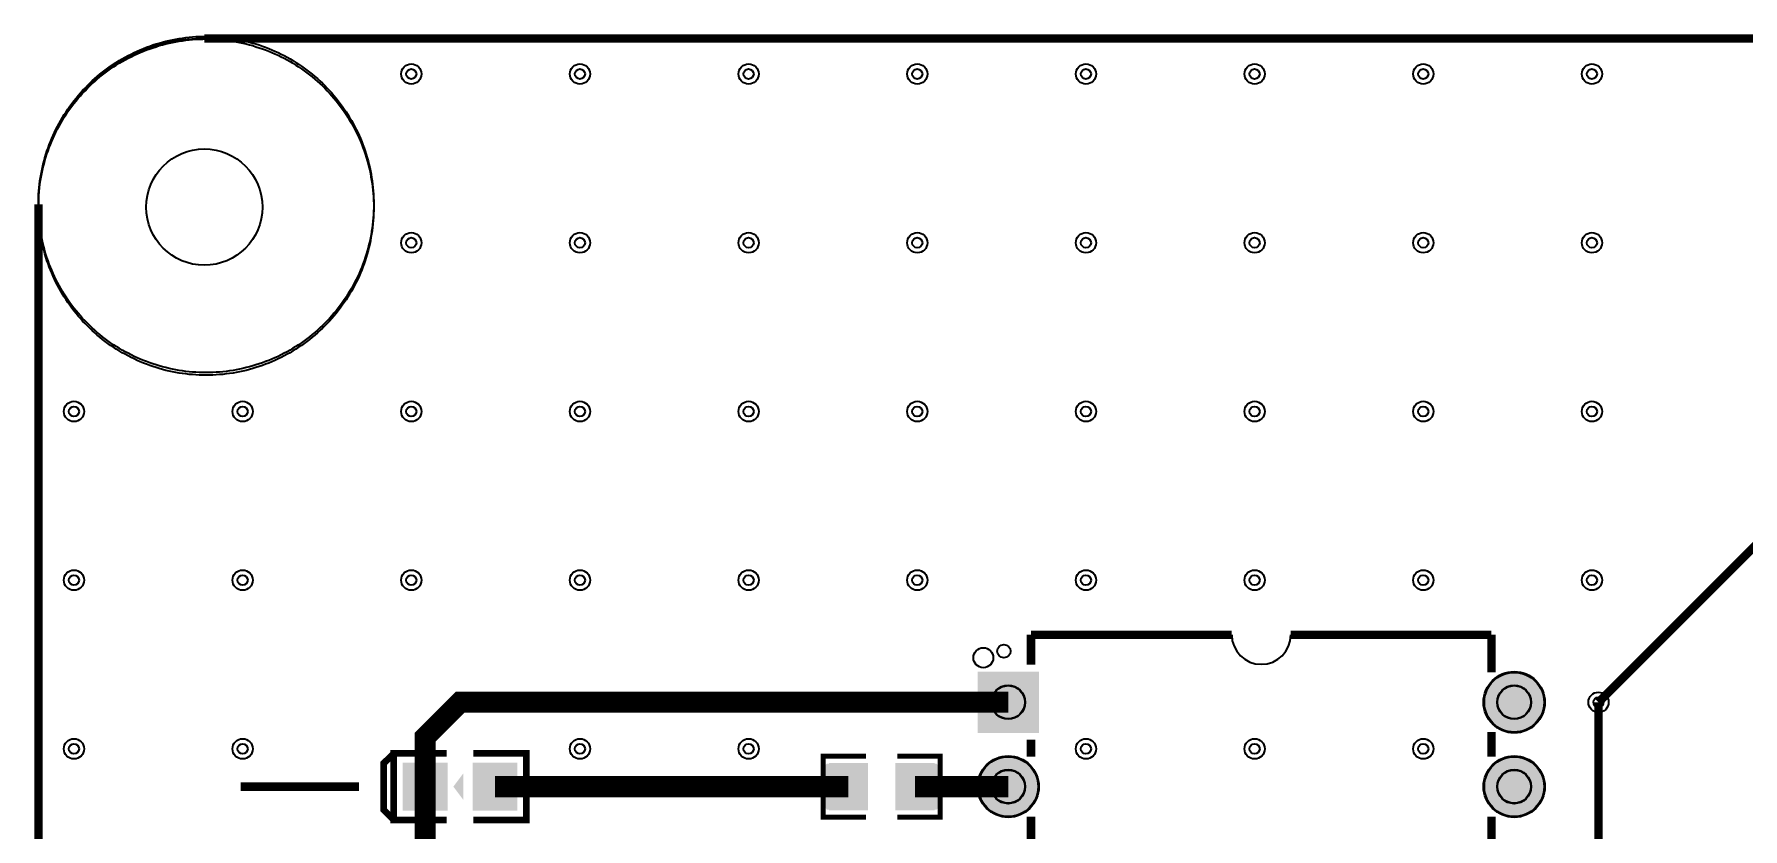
# Model space of a CAD drawing. Extents: x -5 to 5910, y -6 to 3942.
# Drawn here: x -5 to 2021, y 3000 to 3942 of the extents above; entities that cross this region are included whole.
import ezdxf

# ---------------------------------------------------------------- set-up
doc = ezdxf.new("R2010")
doc.units = 9
for name, color, linetype, true_color in [('BoardOutLine', 7, 'Continuous', 0xff00ff), ('BottomLayer', 7, 'Continuous', 0x0000ff), ('BottomSolderMaskLayer', 7, 'Continuous', 0xaa00ff), ('Document', 7, 'Continuous', 0xffffff), ('Hole', 7, 'Continuous', 0x222222), ('Multi-Layer', 7, 'Continuous', 0xc0c0c0), ('TopLayer', 7, 'Continuous', 0xff0000), ('TopPasteMaskLayer', 7, 'Continuous', 0x808080), ('TopSilkLayer', 7, 'Continuous', 0xffcc00), ('TopSolderMaskLayer', 7, 'Continuous', 0x800080)]:
    doc.layers.add(name, color=color, linetype=linetype, true_color=true_color)

msp = doc.modelspace()

# ---------------------------------------------------------------- hatches: boundary and pattern name
at = {"layer": 'BottomSolderMaskLayer'}
for points in [[(1186.4, 3186.4), (1186.4, 3113.6), (1113.6, 3113.6), (1113.6, 3186.4)], [(1713.6, 3150, 1), (1786.4, 3150, 1)], [(1113.6, 3050, 1), (1186.4, 3050, 1)], [(1713.6, 3050, 1), (1786.4, 3050, 1)]]:
    msp.add_hatch(color=256, dxfattribs=at).paths.add_polyline_path(points)
at = {"layer": 'Multi-Layer'}
for points in [[(1185.4, 3185.4), (1185.4, 3114.6), (1114.6, 3114.6), (1114.6, 3185.4)], [(1714.6, 3150, 1), (1785.4, 3150, 1)], [(1114.6, 3050, 1), (1185.4, 3050, 1)], [(1714.6, 3050, 1), (1785.4, 3050, 1)]]:
    msp.add_hatch(color=256, dxfattribs=at).paths.add_polyline_path(points)
at = {"layer": 'TopLayer'}
for points in [[(484.2, 3022.4), (433, 3022.4), (433, 3077.6), (484.2, 3077.6)], [(567, 3022.4), (515.8, 3022.4), (515.8, 3077.6), (567, 3077.6)], [(982.9, 3077.1), (982.9, 3022.9), (938.3, 3022.9), (938.3, 3077.1)], [(1017.1, 3077.1), (1017.1, 3022.9), (1061.7, 3022.9), (1061.7, 3077.1)]]:
    msp.add_hatch(color=256, dxfattribs=at).paths.add_polyline_path(points)
at = {"layer": 'TopPasteMaskLayer'}
for points in [[(484.2, 3022.4), (433, 3022.4), (433, 3077.6), (484.2, 3077.6)], [(567, 3022.4), (515.8, 3022.4), (515.8, 3077.6), (567, 3077.6)], [(982.3, 3075.2), (982.3, 3058.7), (964.8, 3058.7), (964.8, 3040.9), (982.1, 3040.9), (982.3, 3024.8), (980.3, 3022.8), (935, 3022.8), (933.1, 3024.8), (933.1, 3075.2), (935, 3077.2), (980.3, 3077.2)], [(1066.9, 3075.2), (1066.9, 3024.8), (1065, 3022.8), (1019.7, 3022.8), (1017.7, 3024.8), (1017.5, 3040.9), (1035.2, 3040.9), (1035.2, 3058.7), (1017.9, 3058.7), (1017.7, 3075.2), (1019.7, 3077.2), (1065, 3077.2)]]:
    msp.add_hatch(color=256, dxfattribs=at).paths.add_polyline_path(points)
at = {"layer": 'TopSilkLayer'}
msp.add_hatch(color=256, dxfattribs=at).paths.add_polyline_path([(503.9, 3034.3), (503.9, 3065.8), (492.1, 3050)])
at = {"layer": 'TopSolderMaskLayer'}
for points in [[(1186.4, 3186.4), (1186.4, 3113.6), (1113.6, 3113.6), (1113.6, 3186.4)], [(1713.6, 3150, 1), (1786.4, 3150, 1)], [(1113.6, 3050, 1), (1186.4, 3050, 1)], [(1713.6, 3050, 1), (1786.4, 3050, 1)], [(485.2, 3021.5), (432.1, 3021.5), (432.1, 3078.5), (485.2, 3078.5)], [(567.9, 3021.5), (514.8, 3021.5), (514.8, 3078.5), (567.9, 3078.5)], [(983.9, 3078.1), (983.9, 3021.9), (937.3, 3021.9), (937.3, 3078.1)], [(1016.1, 3078.1), (1016.1, 3021.9), (1062.7, 3021.9), (1062.7, 3078.1)]]:
    msp.add_hatch(color=256, dxfattribs=at).paths.add_polyline_path(points)

# ---------------------------------------------------------------- linework, layer by layer
at = {"layer": 'BoardOutLine', "const_width": 10}
for points in [[(196.8, 3937), (5708.6, 3937)], [(0, 196.8), (0, 3740.1)]]:
    msp.add_lwpolyline(points, dxfattribs=at)
at = {"layer": 'BoardOutLine'}
msp.add_arc((196.8, 3740.1), 196.8, 90, 180, dxfattribs=at)
at = {"layer": 'BottomLayer'}
msp.add_lwpolyline([(0, 3737), (0, 3741), (0.1, 3745), (0.3, 3749), (0.6, 3753), (1, 3757), (1.4, 3761), (1.9, 3765), (2.5, 3768.9), (3.2, 3772.9), (3.9, 3776.8), (4.8, 3780.8), (5.7, 3784.7), (6.7, 3788.5), (7.7, 3792.4), (8.9, 3796.3), (10.1, 3800.1), (11.4, 3803.9), (12.8, 3807.6), (14.2, 3811.4), (15.8, 3815.1), (17.4, 3818.7), (19.1, 3822.4), (20.8, 3826), (22.6, 3829.6), (24.5, 3833.1), (26.5, 3836.6), (28.5, 3840.1), (30.6, 3843.5), (32.8, 3846.8), (35, 3850.2), (37.3, 3853.4), (39.7, 3856.7), (42.1, 3859.9), (44.7, 3863), (47.2, 3866.1), (49.8, 3869.1), (52.5, 3872.1), (55.3, 3875), (58.1, 3877.9), (60.9, 3880.7), (63.8, 3883.4), (66.8, 3886.1), (69.8, 3888.8), (72.9, 3891.3), (76.1, 3893.8), (79.2, 3896.3), (82.5, 3898.7), (85.7, 3901), (89.1, 3903.2), (92.4, 3905.4), (95.8, 3907.5), (99.3, 3909.6), (102.8, 3911.5), (106.3, 3913.4), (109.9, 3915.3), (113.5, 3917), (117.1, 3918.7), (120.8, 3920.3), (124.5, 3921.8), (128.2, 3923.3), (132, 3924.7), (135.8, 3926), (139.6, 3927.2), (143.4, 3928.4), (147.3, 3929.5), (151.2, 3930.5), (155.1, 3931.4), (159, 3932.2), (162.9, 3933), (166.9, 3933.7), (170.8, 3934.3), (174.8, 3934.8), (178.8, 3935.3), (182.8, 3935.6), (186.8, 3935.9), (190.8, 3936.1), (194.8, 3936.2), (198.8, 3936.3), (202.8, 3936.2), (206.8, 3936.1), (210.8, 3935.9), (214.8, 3935.6), (218.8, 3935.3), (222.8, 3934.8), (226.8, 3934.3), (230.8, 3933.7), (234.7, 3933), (238.6, 3932.2), (242.6, 3931.4), (246.5, 3930.5), (250.3, 3929.5), (254.2, 3928.4), (258, 3927.2), (261.9, 3926), (265.7, 3924.7), (269.4, 3923.3), (273.1, 3921.8), (276.9, 3920.3), (280.5, 3918.7), (284.2, 3917), (287.8, 3915.3), (291.3, 3913.4), (294.9, 3911.5), (298.4, 3909.6), (301.8, 3907.5), (305.2, 3905.4), (308.6, 3903.2), (311.9, 3901), (315.2, 3898.7), (318.4, 3896.3), (321.6, 3893.8), (324.7, 3891.3), (327.8, 3888.8), (330.8, 3886.1), (333.8, 3883.4), (336.7, 3880.7), (339.6, 3877.9), (342.4, 3875), (345.1, 3872.1), (347.8, 3869.1), (350.4, 3866.1), (353, 3863), (355.5, 3859.9), (357.9, 3856.7), (360.3, 3853.4), (362.6, 3850.2), (364.8, 3846.8), (367, 3843.5), (369.1, 3840.1), (371.1, 3836.6), (373.1, 3833.1), (375, 3829.6), (376.8, 3826), (378.6, 3822.4), (380.3, 3818.7), (381.9, 3815.1), (383.4, 3811.4), (384.8, 3807.6), (386.2, 3803.9), (387.5, 3800.1), (388.7, 3796.3), (389.9, 3792.4), (391, 3788.5), (391.9, 3784.7), (392.9, 3780.8), (393.7, 3776.8), (394.4, 3772.9), (395.1, 3768.9), (395.7, 3765), (396.2, 3761), (396.7, 3757), (397, 3753), (397.3, 3749), (397.5, 3745), (397.6, 3741), (397.6, 3737), (397.6, 3733), (397.5, 3729), (397.3, 3725), (397, 3721), (396.7, 3717), (396.2, 3713), (395.7, 3709), (395.1, 3705.1), (394.4, 3701.1), (393.7, 3697.2), (392.9, 3693.2), (391.9, 3689.3), (391, 3685.5), (389.9, 3681.6), (388.7, 3677.7), (387.5, 3673.9), (386.2, 3670.1), (384.8, 3666.4), (383.4, 3662.6), (381.9, 3658.9), (380.3, 3655.3), (378.6, 3651.6), (376.8, 3648), (375, 3644.4), (373.1, 3640.9), (371.1, 3637.4), (369.1, 3633.9), (367, 3630.5), (364.8, 3627.2), (362.6, 3623.8), (360.3, 3620.6), (357.9, 3617.3), (355.5, 3614.1), (353, 3611), (350.4, 3607.9), (347.8, 3604.9), (345.1, 3601.9), (342.4, 3599), (339.6, 3596.1), (336.7, 3593.3), (333.8, 3590.6), (330.8, 3587.9), (327.8, 3585.2), (324.7, 3582.7), (321.6, 3580.2), (318.4, 3577.7), (315.2, 3575.3), (311.9, 3573), (308.6, 3570.8), (305.2, 3568.6), (301.8, 3566.5), (298.4, 3564.4), (294.9, 3562.5), (291.3, 3560.6), (287.8, 3558.7), (284.2, 3557), (280.5, 3555.3), (276.9, 3553.7), (273.1, 3552.2), (269.4, 3550.7), (265.7, 3549.3), (261.9, 3548), (258, 3546.8), (254.2, 3545.6), (250.3, 3544.5), (246.5, 3543.5), (242.6, 3542.6), (238.6, 3541.8), (234.7, 3541), (230.8, 3540.3), (226.8, 3539.7), (222.8, 3539.2), (218.8, 3538.7), (214.8, 3538.4), (210.8, 3538.1), (206.8, 3537.9), (202.8, 3537.8), (198.8, 3537.7), (194.8, 3537.8), (190.8, 3537.9), (186.8, 3538.1), (182.8, 3538.4), (178.8, 3538.7), (174.8, 3539.2), (170.8, 3539.7), (166.9, 3540.3), (162.9, 3541), (159, 3541.8), (155.1, 3542.6), (151.2, 3543.5), (147.3, 3544.5), (143.4, 3545.6), (139.6, 3546.8), (135.8, 3548), (132, 3549.3), (128.2, 3550.7), (124.5, 3552.2), (120.8, 3553.7), (117.1, 3555.3), (113.5, 3557), (109.9, 3558.7), (106.3, 3560.6), (102.8, 3562.5), (99.3, 3564.4), (95.8, 3566.5), (92.4, 3568.6), (89.1, 3570.8), (85.7, 3573), (82.5, 3575.3), (79.2, 3577.7), (76.1, 3580.2), (72.9, 3582.7), (69.8, 3585.2), (66.8, 3587.9), (63.8, 3590.6), (60.9, 3593.3), (58.1, 3596.1), (55.3, 3599), (52.5, 3601.9), (49.8, 3604.9), (47.2, 3607.9), (44.7, 3611), (42.1, 3614.1), (39.7, 3617.3), (37.3, 3620.6), (35, 3623.8), (32.8, 3627.2), (30.6, 3630.5), (28.5, 3633.9), (26.5, 3637.4), (24.5, 3640.9), (22.6, 3644.4), (20.8, 3648), (19.1, 3651.6), (17.4, 3655.3), (15.8, 3658.9), (14.2, 3662.6), (12.8, 3666.4), (11.4, 3670.1), (10.1, 3673.9), (8.9, 3677.7), (7.7, 3681.6), (6.7, 3685.5), (5.7, 3689.3), (4.8, 3693.2), (3.9, 3697.2), (3.2, 3701.1), (2.5, 3705.1), (1.9, 3709), (1.4, 3713), (1, 3717), (0.6, 3721), (0.3, 3725), (0.1, 3729), (0, 3733), (0, 3737)], close=True, dxfattribs=at)
at = {"layer": 'BottomLayer', "const_width": 10}
msp.add_lwpolyline([(1850, 3150), (1850, 2600), (1800, 2550), (1750, 2550)], dxfattribs=at)
at = {"layer": 'BottomSolderMaskLayer'}
for centre, radius in [((1750, 3150), 36.4), ((1150, 3150), 20.2), ((1750, 3150), 20.2), ((1150, 3050), 36.4), ((1750, 3050), 36.4), ((1150, 3050), 20.2), ((1750, 3050), 20.2)]:
    msp.add_circle(centre, radius, dxfattribs=at)
at = {"layer": 'Document'}
msp.add_circle((1120.5, 3202.8), 11.8, dxfattribs=at)
at = {"layer": 'Hole'}
for centre in [(442.2, 3894.8), (642.2, 3894.8), (842.2, 3894.8), (1042.2, 3894.8), (1242.2, 3894.8), (1442.2, 3894.8), (1642.2, 3894.8), (1842.2, 3894.8), (442.2, 3694.8), (642.2, 3694.8), (842.2, 3694.8), (1042.2, 3694.8), (1242.2, 3694.8), (1442.2, 3694.8), (1642.2, 3694.8), (1842.2, 3694.8), (42.2, 3494.8), (242.2, 3494.8), (442.2, 3494.8), (642.2, 3494.8), (842.2, 3494.8), (1042.2, 3494.8), (1242.2, 3494.8), (1442.2, 3494.8), (1642.2, 3494.8), (1842.2, 3494.8), (42.2, 3294.8), (242.2, 3294.8), (442.2, 3294.8), (642.2, 3294.8), (842.2, 3294.8), (1042.2, 3294.8), (1242.2, 3294.8), (1442.2, 3294.8), (1642.2, 3294.8), (1842.2, 3294.8), (1850, 3150), (42.2, 3094.8), (242.2, 3094.8), (642.2, 3094.8), (842.2, 3094.8), (1242.2, 3094.8), (1442.2, 3094.8), (1642.2, 3094.8)]:
    msp.add_circle(centre, 6, dxfattribs=at)
at = {"layer": 'Multi-Layer'}
for centre, radius in [((442.2, 3894.8), 12), ((642.2, 3894.8), 12), ((842.2, 3894.8), 12), ((1042.2, 3894.8), 12), ((1242.2, 3894.8), 12), ((1442.2, 3894.8), 12), ((1642.2, 3894.8), 12), ((1842.2, 3894.8), 12), ((196.8, 3737), 68.9), ((442.2, 3694.8), 12), ((642.2, 3694.8), 12), ((842.2, 3694.8), 12), ((1042.2, 3694.8), 12), ((1242.2, 3694.8), 12), ((1442.2, 3694.8), 12), ((1642.2, 3694.8), 12), ((1842.2, 3694.8), 12), ((42.2, 3494.8), 12), ((242.2, 3494.8), 12), ((442.2, 3494.8), 12), ((642.2, 3494.8), 12), ((842.2, 3494.8), 12), ((1042.2, 3494.8), 12), ((1242.2, 3494.8), 12), ((1442.2, 3494.8), 12), ((1642.2, 3494.8), 12), ((1842.2, 3494.8), 12), ((42.2, 3294.8), 12), ((242.2, 3294.8), 12), ((442.2, 3294.8), 12), ((642.2, 3294.8), 12), ((842.2, 3294.8), 12), ((1042.2, 3294.8), 12), ((1242.2, 3294.8), 12), ((1442.2, 3294.8), 12), ((1642.2, 3294.8), 12), ((1842.2, 3294.8), 12), ((1750, 3150), 35.4), ((1150, 3150), 19.7), ((1750, 3150), 19.7), ((1850, 3150), 12), ((42.2, 3094.8), 12), ((242.2, 3094.8), 12), ((642.2, 3094.8), 12), ((842.2, 3094.8), 12), ((1242.2, 3094.8), 12), ((1442.2, 3094.8), 12), ((1642.2, 3094.8), 12), ((1150, 3050), 35.4), ((1750, 3050), 35.4), ((1150, 3050), 19.7), ((1750, 3050), 19.7)]:
    msp.add_circle(centre, radius, dxfattribs=at)
at = {"layer": 'TopLayer'}
msp.add_lwpolyline([(0, 3740.1), (0, 3744.2), (0.1, 3748.2), (0.3, 3752.2), (0.6, 3756.2), (1, 3760.2), (1.4, 3764.2), (1.9, 3768.1), (2.5, 3772.1), (3.2, 3776), (3.9, 3780), (4.8, 3783.9), (5.7, 3787.8), (6.7, 3791.7), (7.7, 3795.6), (8.9, 3799.4), (10.1, 3803.2), (11.4, 3807), (12.8, 3810.8), (14.3, 3814.5), (15.8, 3818.2), (17.4, 3821.9), (19.1, 3825.5), (20.8, 3829.1), (22.6, 3832.7), (24.5, 3836.3), (26.5, 3839.7), (28.5, 3843.2), (30.6, 3846.6), (32.8, 3850), (35, 3853.3), (37.3, 3856.6), (39.7, 3859.8), (42.2, 3863), (44.7, 3866.1), (47.2, 3869.2), (49.8, 3872.3), (52.5, 3875.2), (55.3, 3878.2), (58.1, 3881), (60.9, 3883.8), (63.9, 3886.6), (66.8, 3889.3), (69.8, 3891.9), (72.9, 3894.5), (76.1, 3897), (79.2, 3899.4), (82.5, 3901.8), (85.7, 3904.1), (89.1, 3906.4), (92.4, 3908.6), (95.8, 3910.7), (99.3, 3912.7), (102.8, 3914.7), (106.3, 3916.6), (109.9, 3918.4), (113.5, 3920.2), (117.1, 3921.8), (120.8, 3923.5), (124.5, 3925), (128.2, 3926.5), (132, 3927.8), (135.8, 3929.2), (139.6, 3930.4), (143.4, 3931.5), (147.3, 3932.6), (151.2, 3933.6), (155.1, 3934.5), (159, 3935.4), (162.9, 3936.1), (166.9, 3936.8), (170.8, 3937.4), (174.8, 3938), (178.8, 3938.4), (182.8, 3938.8), (186.8, 3939.1), (190.8, 3939.3), (194.8, 3939.4), (198.8, 3939.4), (202.8, 3939.4), (206.8, 3939.3), (210.8, 3939.1), (214.8, 3938.8), (218.8, 3938.4), (222.8, 3938), (226.8, 3937.4), (230.8, 3936.8), (234.7, 3936.1), (238.6, 3935.4), (242.6, 3934.5), (246.5, 3933.6), (250.3, 3932.6), (254.2, 3931.5), (258, 3930.4), (261.9, 3929.2), (265.7, 3927.8), (269.4, 3926.5), (273.2, 3925), (276.9, 3923.5), (280.5, 3921.8), (284.2, 3920.2), (287.8, 3918.4), (291.3, 3916.6), (294.9, 3914.7), (298.4, 3912.7), (301.8, 3910.7), (305.2, 3908.6), (308.6, 3906.4), (311.9, 3904.1), (315.2, 3901.8), (318.4, 3899.4), (321.6, 3897), (324.7, 3894.5), (327.8, 3891.9), (330.8, 3889.3), (333.8, 3886.6), (336.7, 3883.8), (339.6, 3881), (342.4, 3878.2), (345.1, 3875.2), (347.8, 3872.3), (350.4, 3869.2), (353, 3866.1), (355.5, 3863), (357.9, 3859.8), (360.3, 3856.6), (362.6, 3853.3), (364.8, 3850), (367, 3846.6), (369.1, 3843.2), (371.1, 3839.7), (373.1, 3836.3), (375, 3832.7), (376.8, 3829.1), (378.6, 3825.5), (380.3, 3821.9), (381.9, 3818.2), (383.4, 3814.5), (384.8, 3810.8), (386.2, 3807), (387.5, 3803.2), (388.7, 3799.4), (389.9, 3795.6), (391, 3791.7), (392, 3787.8), (392.9, 3783.9), (393.7, 3780), (394.5, 3776), (395.1, 3772.1), (395.7, 3768.1), (396.2, 3764.2), (396.7, 3760.2), (397, 3756.2), (397.3, 3752.2), (397.5, 3748.2), (397.6, 3744.2), (397.6, 3740.1), (397.6, 3736.1), (397.5, 3732.1), (397.3, 3728.1), (397, 3724.1), (396.7, 3720.1), (396.2, 3716.1), (395.7, 3712.2), (395.1, 3708.2), (394.5, 3704.3), (393.7, 3700.3), (392.9, 3696.4), (392, 3692.5), (391, 3688.6), (389.9, 3684.7), (388.7, 3680.9), (387.5, 3677.1), (386.2, 3673.3), (384.8, 3669.5), (383.4, 3665.8), (381.9, 3662.1), (380.3, 3658.4), (378.6, 3654.8), (376.8, 3651.2), (375, 3647.6), (373.1, 3644), (371.1, 3640.6), (369.1, 3637.1), (367, 3633.7), (364.8, 3630.3), (362.6, 3627), (360.3, 3623.7), (357.9, 3620.5), (355.5, 3617.3), (353, 3614.2), (350.4, 3611.1), (347.8, 3608), (345.1, 3605.1), (342.4, 3602.1), (339.6, 3599.3), (336.7, 3596.5), (333.8, 3593.7), (330.8, 3591), (327.8, 3588.4), (324.7, 3585.8), (321.6, 3583.3), (318.4, 3580.9), (315.2, 3578.5), (311.9, 3576.2), (308.6, 3573.9), (305.2, 3571.7), (301.8, 3569.6), (298.4, 3567.6), (294.9, 3565.6), (291.3, 3563.7), (287.8, 3561.9), (284.2, 3560.1), (280.5, 3558.5), (276.9, 3556.8), (273.2, 3555.3), (269.4, 3553.8), (265.7, 3552.5), (261.9, 3551.1), (258, 3549.9), (254.2, 3548.8), (250.3, 3547.7), (246.5, 3546.7), (242.6, 3545.8), (238.6, 3544.9), (234.7, 3544.2), (230.8, 3543.5), (226.8, 3542.9), (222.8, 3542.3), (218.8, 3541.9), (214.8, 3541.5), (210.8, 3541.2), (206.8, 3541), (202.8, 3540.9), (198.8, 3540.9), (194.8, 3540.9), (190.8, 3541), (186.8, 3541.2), (182.8, 3541.5), (178.8, 3541.9), (174.8, 3542.3), (170.8, 3542.9), (166.9, 3543.5), (162.9, 3544.2), (159, 3544.9), (155.1, 3545.8), (151.2, 3546.7), (147.3, 3547.7), (143.4, 3548.8), (139.6, 3549.9), (135.8, 3551.1), (132, 3552.5), (128.2, 3553.8), (124.5, 3555.3), (120.8, 3556.8), (117.1, 3558.5), (113.5, 3560.1), (109.9, 3561.9), (106.3, 3563.7), (102.8, 3565.6), (99.3, 3567.6), (95.8, 3569.6), (92.4, 3571.7), (89.1, 3573.9), (85.7, 3576.2), (82.5, 3578.5), (79.2, 3580.9), (76.1, 3583.3), (72.9, 3585.8), (69.8, 3588.4), (66.8, 3591), (63.9, 3593.7), (60.9, 3596.5), (58.1, 3599.3), (55.3, 3602.1), (52.5, 3605.1), (49.8, 3608), (47.2, 3611.1), (44.7, 3614.2), (42.2, 3617.3), (39.7, 3620.5), (37.3, 3623.7), (35, 3627), (32.8, 3630.3), (30.6, 3633.7), (28.5, 3637.1), (26.5, 3640.6), (24.5, 3644), (22.6, 3647.6), (20.8, 3651.2), (19.1, 3654.8), (17.4, 3658.4), (15.8, 3662.1), (14.3, 3665.8), (12.8, 3669.5), (11.4, 3673.3), (10.1, 3677.1), (8.9, 3680.9), (7.7, 3684.7), (6.7, 3688.6), (5.7, 3692.5), (4.8, 3696.4), (3.9, 3700.3), (3.2, 3704.3), (2.5, 3708.2), (1.9, 3712.2), (1.4, 3716.1), (1, 3720.1), (0.6, 3724.1), (0.3, 3728.1), (0.1, 3732.1), (0, 3736.1), (0, 3740.1)], close=True, dxfattribs=at)
for points, const_width in [([(1850, 3150), (2200, 3500), (3196.1, 3500)], 10), ([(1150, 3150), (500, 3150), (458.6, 3108.6), (458.6, 3050)], 25), ([(458.6, 3050), (458.6, 1550)], 25), ([(541.4, 3050), (960.6, 3050)], 25), ([(1039.4, 3050), (1150, 3050)], 25)]:
    msp.add_lwpolyline(points, dxfattribs=dict(at, const_width=const_width))
at = {"layer": 'TopSilkLayer'}
for points, const_width in [([(1177, 3230), (1415, 3230)], 10), ([(1177, 3230), (1177, 3194.5)], 10), ([(1723, 3230), (1485, 3230)], 10), ([(1723, 3230), (1723, 3185.4)], 10), ([(1177, 3105.5), (1177, 3085.4)], 10), ([(1723, 3114.6), (1723, 3085.4)], 10), ([(421.3, 3010.6), (421.3, 3010.6), (409.4, 3022.4), (409.4, 3077.6), (409.4, 3077.6), (421.3, 3089.4)], 7.87), ([(484.3, 3010.6), (421.3, 3010.6), (421.3, 3089.4), (484.3, 3089.4)], 7.87), ([(515.7, 3089.4), (578.7, 3089.4), (578.7, 3010.6), (515.7, 3010.6)], 7.87), ([(981.3, 3086.1), (930.7, 3086.1), (930.7, 3013.9), (981.3, 3013.9)], 6), ([(1018.7, 3086.1), (1069.3, 3086.1), (1069.3, 3013.9), (1018.7, 3013.9)], 6), ([(240, 3050), (380, 3050)], 10), ([(1177, 3014.6), (1177, 2985.4)], 10), ([(1723, 3014.6), (1723, 2985.4)], 10)]:
    msp.add_lwpolyline(points, dxfattribs=dict(at, const_width=const_width))
msp.add_circle((1144.9, 3210.6), 7.87, dxfattribs=at)
msp.add_arc((1450, 3230), 35, 180, 0, dxfattribs=at)
at = {"layer": 'TopSolderMaskLayer'}
for centre, radius in [((1750, 3150), 36.4), ((1150, 3150), 20.2), ((1750, 3150), 20.2), ((1150, 3050), 36.4), ((1750, 3050), 36.4), ((1150, 3050), 20.2), ((1750, 3050), 20.2)]:
    msp.add_circle(centre, radius, dxfattribs=at)

doc.saveas('drawing.dxf')
